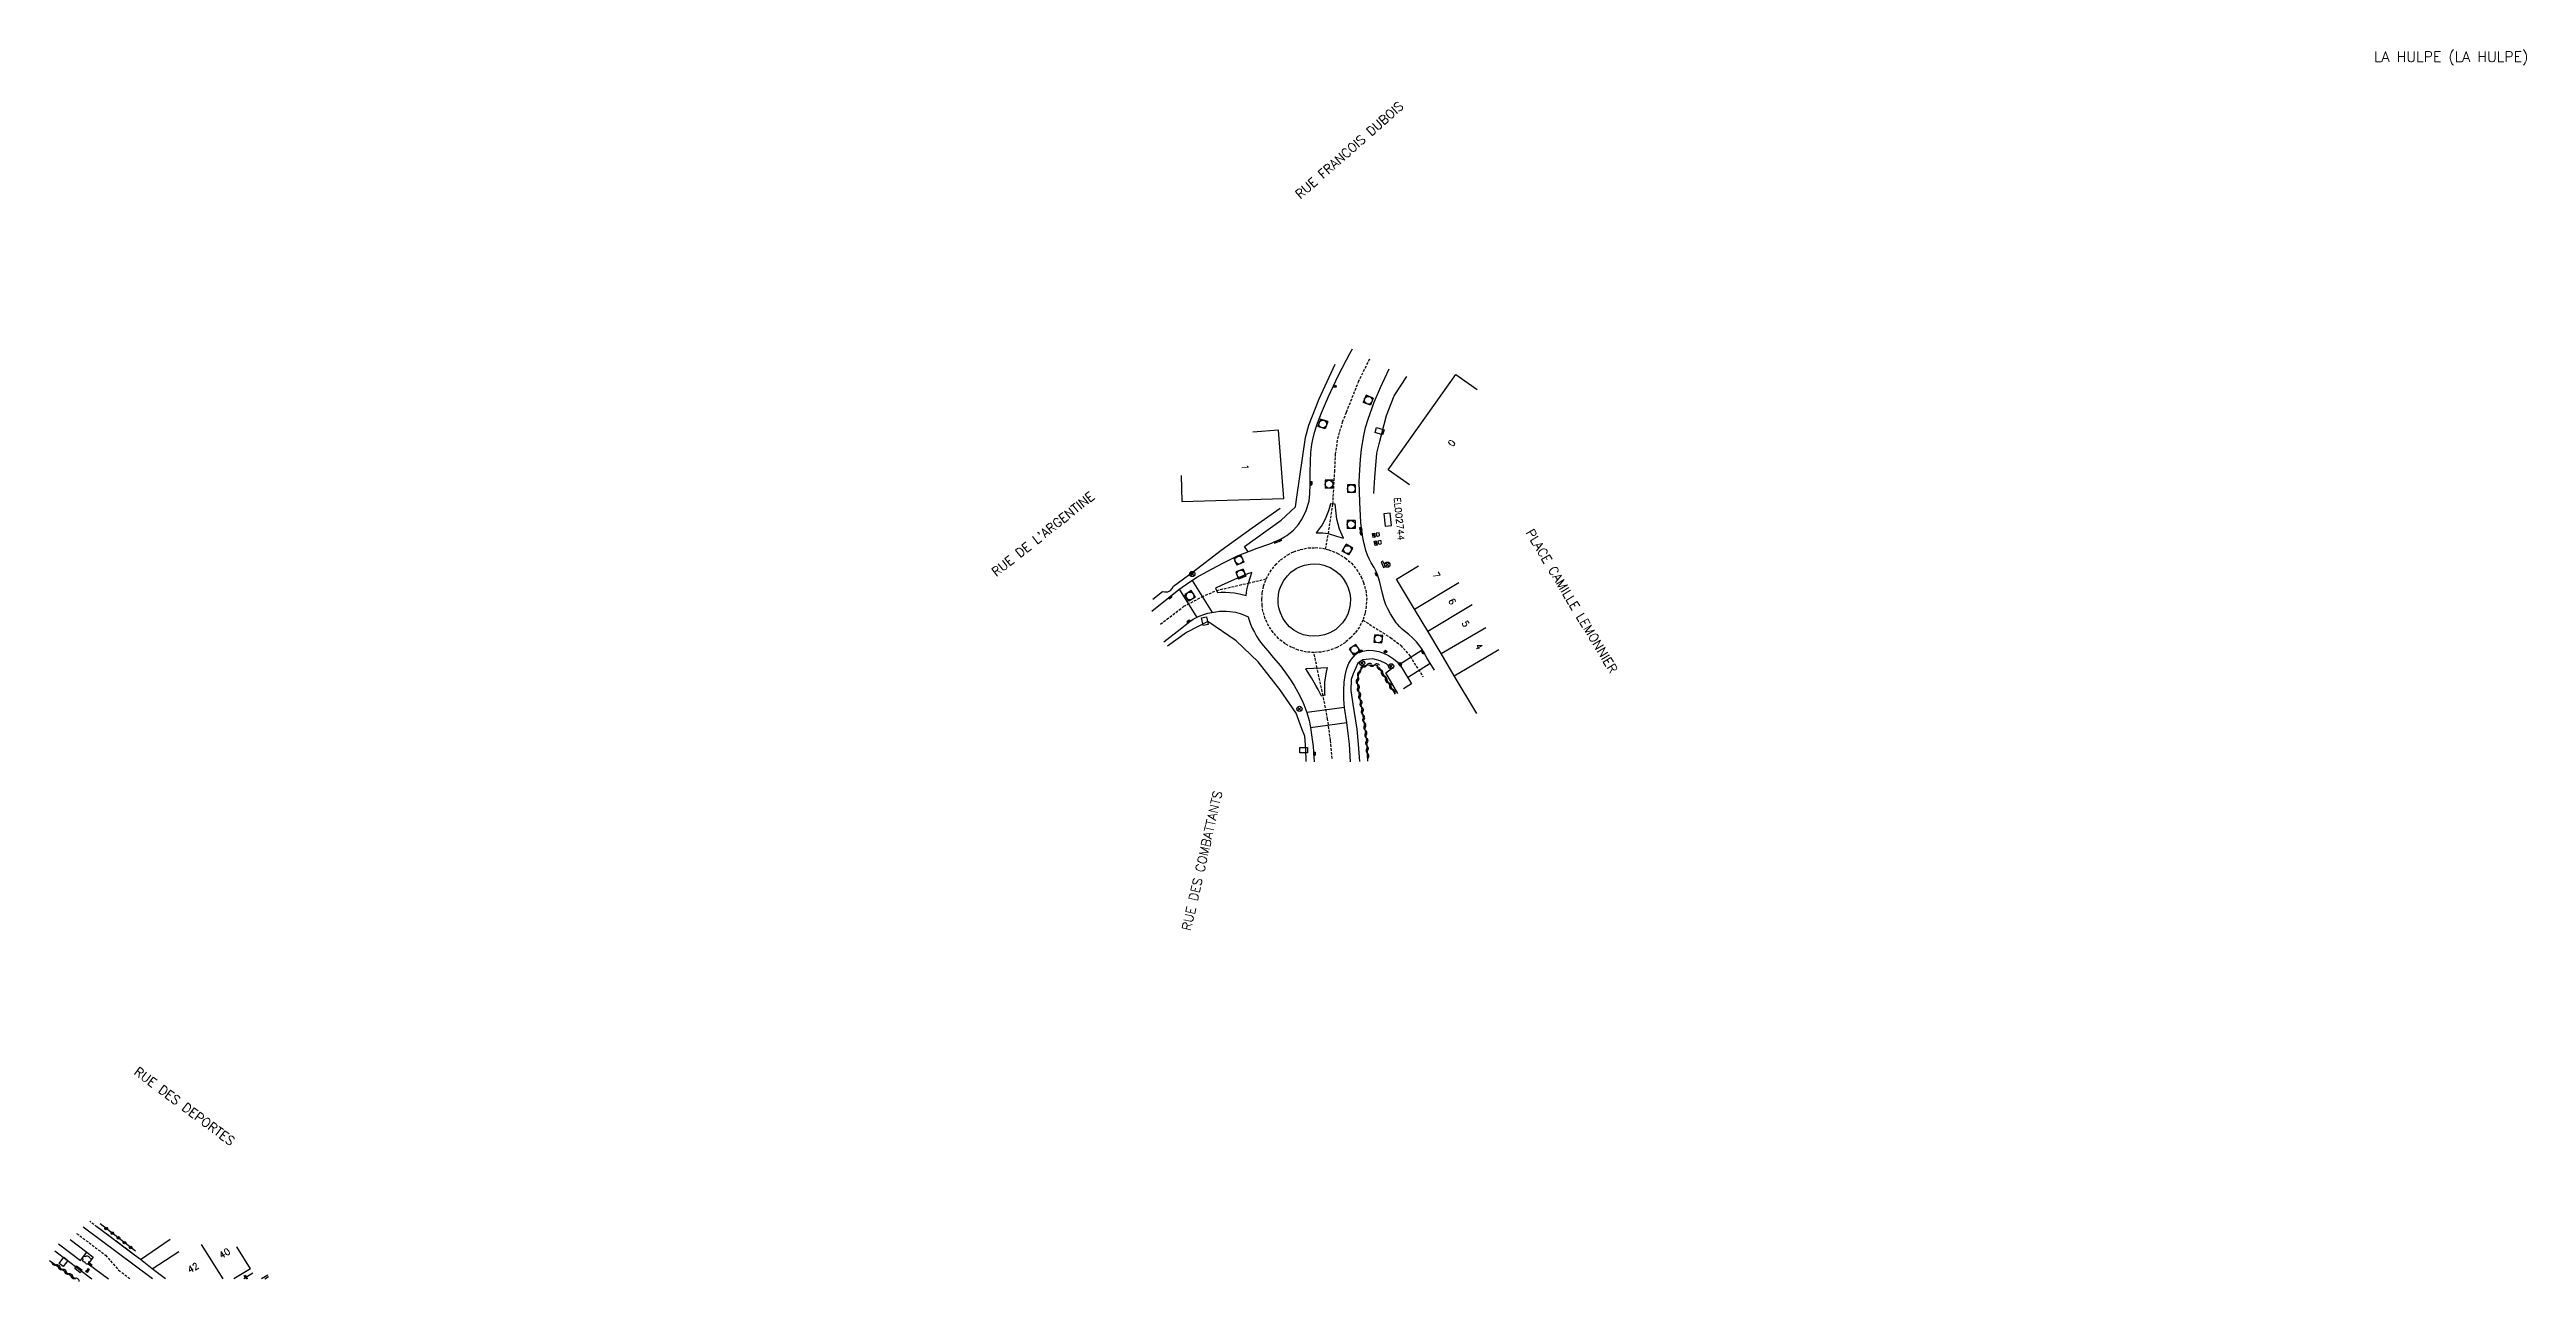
# Model space of a CAD drawing. Header units: millimetres. Extents: x 158019 to 159000, y 157999 to 158739.
# Drawn here: x 158499.6 to 158978.6, y 157999.3 to 158237.7 of the extents above; entities that cross this region are included whole.
import ezdxf
from ezdxf.enums import TextEntityAlignment as Align

# ---------------------------------------------------------------- set-up
doc = ezdxf.new("R2010")
doc.units = ezdxf.units.MM
doc.linetypes.add('DASHED', pattern=[0.75, 0.5, -0.25])
doc.layers.get('0').update_dxf_attribs({"linetype": 'CONTINUOUS'})
for name, color, linetype in [('W0001', 6, 'DASHED'), ('W0003', 5, 'CONTINUOUS'), ('W0006', 2, 'CONTINUOUS'), ('W0008', 7, 'CONTINUOUS'), ('W0014', 7, 'CONTINUOUS'), ('W0015', 2, 'CONTINUOUS'), ('W0020', 2, 'CONTINUOUS'), ('W0100', 7, 'CONTINUOUS'), ('W0103', 1, 'CONTINUOUS'), ('W0112', 1, 'DASHED'), ('W0300', 7, 'CONTINUOUS'), ('W0310', 3, 'CONTINUOUS'), ('W0322', 7, 'CONTINUOUS'), ('W0400', 7, 'CONTINUOUS'), ('W0420', 7, 'CONTINUOUS'), ('W0421', 7, 'CONTINUOUS'), ('W0425', 7, 'CONTINUOUS'), ('W0431', 7, 'CONTINUOUS'), ('W0438', 7, 'CONTINUOUS'), ('W0469', 7, 'CONTINUOUS'), ('W0856', 7, 'CONTINUOUS'), ('W0980', 7, 'CONTINUOUS'), ('W0989', 7, 'CONTINUOUS'), ('W0991', 7, 'CONTINUOUS'), ('W1102', 7, 'CONTINUOUS'), ('W1471', 7, 'CONTINUOUS')]:
    doc.layers.add(name, color=color, linetype=linetype)
doc.styles.get("Standard").update_dxf_attribs({"font": 'romans.shx', "width": 0.85})

# ---------------------------------------------------------------- blocks, each defined once
blk = doc.blocks.new('T425')
for p, q in [((-0.15, 0.6), (0.15, 0.6)), ((-0.15, 0.6), (-0.15, 0.3)), ((-0.15, 0.3), (0.15, 0.3)), ((-0.15, 0.15), (0.15, 0.15)), ((-0.15, -0.15), (-0.15, 0.15)), ((0, 0.45), (0.15, 0.45)), ((0.15, 0.45), (0.15, 0.3)), ((0.15, 0.15), (0.15, -0.15)), ((0.15, -0.15), (-0.15, -0.15))]:
    blk.add_line(p, q)
blk.add_ellipse((0, 0), major_axis=(-0.106, 0.106), ratio=1, start_param=3.926991, end_param=10.210176)
blk = doc.blocks.new('T1471')
at = {"color": 0, "linetype": 'Continuous', "flags": 128}
blk.add_lwpolyline([(-0.75, -0.5), (-0.75, 0.5), (0.75, 0.5), (0.75, -0.5), (-0.75, -0.5)], dxfattribs=at)
blk = doc.blocks.new('T300')
for p, q in [((-0.8, 0.51), (-0.86, 0.34)), ((-0.86, 0.34), (-0.86, 0.17)), ((-0.86, 0.17), (-0.74, 0.06)), ((-0.69, 0.63), (-0.8, 0.51)), ((-0.8, -0.06), (-0.74, 0.06)), ((-0.74, 0.06), (-0.69, 0.11)), ((-0.57, 0.69), (-0.69, 0.63)), ((-0.46, 0.69), (-0.57, 0.69)), ((-0.29, 0.63), (-0.46, 0.69)), ((-0.29, 0.63), (-0.17, 0.74)), ((-0.23, 0.57), (-0.29, 0.63)), ((-0.17, 0.74), (-0.06, 0.8)), ((-0.06, 0.8), (0.06, 0.8)), ((0.06, 0.8), (0.23, 0.74)), ((0.23, 0.74), (0.34, 0.63)), ((0.34, 0.63), (0.4, 0.51)), ((0.46, 0.46), (0.34, 0.46)), ((0.4, 0.51), (0.4, 0.46)), ((0.57, 0.4), (0.46, 0.46)), ((0.57, 0.4), (0.69, 0.29)), ((0.69, 0.29), (0.74, 0.17)), ((0.74, 0.06), (0.69, -0.17)), ((0.74, 0.17), (0.74, 0.06)), ((-0.8, -0.17), (-0.8, -0.06)), ((-0.8, -0.23), (-0.8, -0.17)), ((-0.74, -0.34), (-0.8, -0.23)), ((-0.69, -0.4), (-0.74, -0.34)), ((-0.51, -0.46), (-0.69, -0.4)), ((-0.4, -0.46), (-0.51, -0.46)), ((-0.4, -0.46), (-0.34, -0.46)), ((-0.34, -0.46), (-0.34, -0.4)), ((-0.34, -0.51), (-0.34, -0.46)), ((-0.29, -0.63), (-0.34, -0.51)), ((-0.17, -0.74), (-0.29, -0.63)), ((-0.06, -0.8), (-0.17, -0.74)), ((0.06, -0.8), (-0.06, -0.8)), ((0.17, -0.74), (0.06, -0.8)), ((0.23, -0.69), (0.17, -0.74)), ((0.29, -0.46), (0.23, -0.46)), ((0.29, -0.63), (0.23, -0.69)), ((0.46, -0.4), (0.29, -0.46)), ((0.34, -0.51), (0.29, -0.63)), ((0.34, -0.51), (0.34, -0.46)), ((0.57, -0.34), (0.46, -0.4)), ((0.63, -0.29), (0.57, -0.34)), ((0.69, -0.17), (0.63, -0.29))]:
    blk.add_line(p, q)
blk = doc.blocks.new('T400')
for p, q in [((-0.15, 0.3), (0.15, 0.3)), ((-0.15, -0.25), (-0.15, 0.3)), ((-0.15, 0.15), (0.15, 0.15)), ((-0.15, 0), (0.15, 0)), ((0.15, 0.3), (0.15, -0.25)), ((-0.15, -0.15), (0.15, -0.15)), ((-0.15, -0.25), (-0.15, -0.3)), ((-0.15, -0.3), (0.15, -0.3)), ((0.15, -0.3), (0.15, -0.25))]:
    blk.add_line(p, q)
blk = doc.blocks.new('t310o')
at = {"color": 0, "linetype": 'Continuous'}
for centre, start, end in [((-0.5, 0.38), 216.8699, 323.1304), ((0.5, -0.37), 36.8699, 143.1303)]:
    blk.add_arc(centre, 0.625, start, end, dxfattribs=at)
blk = doc.blocks.new('t322o')
at = {"color": 0, "linetype": 'Continuous'}
for radius in [0.25, 0.15]:
    blk.add_circle((0, 0), radius, dxfattribs=at)
blk = doc.blocks.new('T856')
for p, q in [((-0.125, 0), (0.125, 0)), ((0, 0.125), (0, -0.125))]:
    blk.add_line(p, q)
blk.add_ellipse((0, 0), major_axis=(-0.177, 0.177), ratio=1, start_param=3.9269908, end_param=10.2101761)
blk = doc.blocks.new('T420')
for p, q in [((0.75, 0.75), (-0.75, 0.75)), ((-0.75, 0.75), (-0.75, -0.75)), ((0.75, 0.75), (0.75, -0.75)), ((0.75, -0.75), (-0.75, -0.75))]:
    blk.add_line(p, q)
blk.add_ellipse((0, 0), major_axis=(-0.53, 0.53), ratio=1, start_param=3.926991, end_param=10.210176)
blk = doc.blocks.new('T438')
for p, q in [((-0.4, 0.2), (0.4, 0.2)), ((-0.4, -0.2), (-0.4, 0.2)), ((0.15, 1.1), (-0.3, 1.1)), ((-0.3, 1.1), (-0.3, 0.5)), ((-0.3, 0.5), (0.15, 0.5)), ((0.3, 0.65), (0.3, 0.95)), ((0.4, 0.2), (0.4, -0.2))]:
    blk.add_line(p, q)
at = {"flags": 128}
for points in [[(-0.4, -0.2), (0.4, 0.2)], [(0.4, -0.2), (-0.4, -0.2)]]:
    blk.add_lwpolyline(points, dxfattribs=at)
for centre, major_axis, start_param, end_param in [((0.15, 0.95), (0.106, -0.106), 0.785398, 2.356194), ((0.15, 0.65), (0.106, 0.106), 3.926991, 5.497787)]:
    blk.add_ellipse(centre, major_axis=major_axis, ratio=1, start_param=start_param, end_param=end_param)
blk = doc.blocks.new('T469')
at = {"color": 0, "linetype": 'Continuous', "flags": 128}
for points in [[(-0.35, 0.35), (0.35, -0.35)], [(-0.35, -0.35), (0.35, 0.35)]]:
    blk.add_lwpolyline(points, dxfattribs=at)
at = {"color": 0, "linetype": 'Continuous'}
blk.add_circle((0, 0), 0.5, dxfattribs=at)

msp = doc.modelspace()

# ---------------------------------------------------------------- linework, layer by layer
at = {"layer": 'W0001'}
for points in [[(158746.37, 158141.14), (158746.92, 158144.12), (158747.79, 158149.83), (158748.14, 158156.07), (158748.32, 158159.46), (158748.74, 158162.46), (158749.68, 158165.73), (158750.43, 158167.64), (158752.73, 158173.45), (158754.96, 158178.02)], [(158714.45, 158126.62), (158718.98, 158130.07), (158722.47, 158131.89), (158725.29, 158133.14), (158731.45, 158134.56), (158734.91, 158135.36)], [(158753.6, 158127.39), (158758.92, 158124.02), (158760.93, 158122.51), (158762.72, 158120.41), (158765.2, 158116.46)], [(158747.63, 158100.64), (158747.32, 158104.17), (158746.78, 158108.24), (158745.9, 158112.79), (158744.74, 158118.11), (158744.13, 158121.13)], [(158504.87, 158008.79), (158510.45, 158004.59), (158512.98, 158001.71), (158515.27, 158000)]]:
    msp.add_lwpolyline(points, dxfattribs=at)
msp.add_lwpolyline([(158734.91, 158135.36), (158735.64, 158136.72), (158736.64, 158138.06), (158737.68, 158139.05), (158739.07, 158140.05), (158740.21, 158140.61), (158741.47, 158141.02), (158743, 158141.36), (158744.36, 158141.41), (158745.77, 158141.29), (158746.98, 158140.99), (158748.64, 158140.37), (158750.19, 158139.43), (158751.38, 158138.41), (158752.37, 158137.26), (158753.23, 158135.79), (158753.73, 158134.69), (158754.14, 158133.19), (158754.34, 158131.67), (158754.23, 158130.06), (158754.01, 158128.7), (158753.59, 158127.38), (158752.91, 158126.04), (158752.07, 158124.89), (158751.25, 158124.02), (158750.22, 158123.09), (158748.55, 158122.08), (158747.02, 158121.5), (158745.54, 158121.23), (158744.13, 158121.13), (158742.68, 158121.22), (158741.12, 158121.59), (158739.82, 158122.13), (158738.54, 158122.82), (158737.26, 158123.84), (158736.23, 158125.01), (158735.38, 158126.23), (158734.71, 158127.66), (158734.27, 158129.09), (158734.11, 158130.22), (158734.05, 158131.45), (158734.14, 158132.69), (158734.4, 158133.98)], close=True, dxfattribs=at)
at = {"layer": 'W0003'}
for points in [[(158541.82, 158000.73), (158540.64, 158000)], [(158541.26, 158000), (158542, 158000.46)]]:
    msp.add_lwpolyline(points, dxfattribs=at)
at = {"layer": 'W0006'}
msp.add_lwpolyline([(158501.37, 158006.8), (158505.62, 158003.57), (158506.85, 158005.14)], dxfattribs=at)
at = {"layer": 'W0008'}
for points in [[(158712.77, 158129.12), (158718.02, 158133.31), (158720.14, 158134.81), (158721.64, 158135.75), (158723.5, 158136.79), (158726.49, 158138.41), (158729.46, 158139.87), (158731.64, 158140.73), (158733.15, 158141.32), (158735.57, 158142.17), (158736.66, 158142.58), (158737.68, 158143.05), (158738.46, 158143.49), (158738.88, 158143.75), (158740.18, 158144.81), (158741.11, 158145.88), (158741.73, 158146.8), (158742.55, 158148.42), (158743.18, 158150.37), (158743.33, 158151.8), (158743.37, 158153.67), (158743.37, 158155.97), (158743.46, 158158.13), (158743.55, 158159.83), (158743.73, 158161.36), (158743.91, 158162.3), (158744.17, 158163.45), (158744.5, 158164.53), (158744.83, 158165.5), (158745.61, 158167.46), (158746.96, 158170.67), (158748.8, 158174.63), (158749.56, 158176.13), (158750.41, 158177.76), (158751.07, 158178.97), (158751.56, 158179.84)], [(158767.42, 158117.71), (158765.97, 158120.12), (158764.97, 158121.82), (158764.44, 158122.59), (158763.95, 158123.2), (158763.21, 158123.97), (158762.47, 158124.64), (158761.55, 158125.33), (158761.2, 158125.64), (158760.73, 158126.09), (158760.28, 158126.61), (158760.04, 158126.88), (158759.68, 158127.41), (158758.9, 158128.63), (158758.4, 158129.59), (158758.03, 158130.36), (158757.7, 158131.32), (158757.39, 158132.54), (158756.9, 158134.71), (158756.64, 158135.55), (158756.34, 158136.28), (158756.15, 158136.77), (158755.97, 158137.16), (158755.75, 158137.54), (158755.17, 158138.49), (158754.84, 158139.1), (158754.47, 158139.93), (158754.15, 158140.87), (158753.94, 158141.68), (158753.78, 158142.4), (158753.58, 158143.37), (158753.38, 158144.66), (158753.21, 158146.26), (158752.98, 158150.18), (158752.89, 158154.12), (158752.89, 158154.12), (158752.92, 158155.39), (158753.11, 158158.5), (158753.31, 158160.42), (158753.72, 158162.8), (158754.1, 158164.66), (158754.59, 158166.27), (158755.75, 158169.55), (158757.01, 158172.41), (158758.67, 158175.96)], [(158715.11, 158123.2), (158718.26, 158125.62), (158719.24, 158126.43), (158720.15, 158127.13), (158720.8, 158127.58), (158721.93, 158128.14), (158723.05, 158128.55), (158723.63, 158128.72), (158723.63, 158128.72), (158724.37, 158128.89), (158724.37, 158128.89), (158725.17, 158129.01), (158725.85, 158129.1), (158726.52, 158129.13), (158727.13, 158129.13), (158727.88, 158129.09), (158728.95, 158128.94), (158729.83, 158128.68), (158730.7, 158128.34), (158731.42, 158128.01), (158731.54, 158127.58), (158731.84, 158126.64), (158732.2, 158125.83), (158732.61, 158125.04), (158733.03, 158124.3), (158733.61, 158123.39), (158734.34, 158122.46), (158735.18, 158121.44), (158736.25, 158120.19), (158737.63, 158118.55), (158738.84, 158116.94), (158739.58, 158115.84), (158740.29, 158114.74), (158741.04, 158113.45), (158741.8, 158111.97), (158742.19, 158111.09), (158742.76, 158109.54), (158743.2, 158107.97), (158743.46, 158106.64), (158743.75, 158104.74), (158743.95, 158102.97), (158744.12, 158100.98), (158744.17, 158099.98)], [(158751.17, 158100.01), (158750.98, 158103.4), (158750.84, 158104.97), (158750.46, 158107.6), (158750.05, 158110.42), (158750.05, 158110.42), (158749.89, 158112.1), (158749.88, 158113.81), (158749.88, 158113.81), (158749.98, 158115.42), (158750.14, 158116.67), (158750.35, 158117.58), (158750.55, 158118.26), (158750.88, 158119.05), (158751.39, 158119.86), (158752.25, 158120.83), (158752.58, 158121.08), (158752.58, 158121.08), (158753.54, 158121.4), (158754.6, 158121.57), (158755.58, 158121.55), (158755.58, 158121.55), (158756.65, 158121.34), (158756.65, 158121.34), (158757.6, 158121.03), (158758.54, 158120.58), (158758.54, 158120.58), (158759.53, 158119.92), (158760.21, 158119.35), (158761.1, 158118.15), (158762.99, 158115.06), (158761.44, 158114.09)], [(158503.59, 158007.59), (158506.85, 158005.14), (158508.07, 158004.19), (158507.12, 158002.94), (158511.02, 158000)], [(158519.53, 158000), (158519.52, 158000.01), (158506.15, 158010)], [(158538.94, 158001.08), (158537.21, 158000)]]:
    msp.add_lwpolyline(points, dxfattribs=at)
at = {"layer": 'W0014'}
for points in [[(158731.39, 158140.63), (158730.73, 158141.66), (158737.82, 158146.73), (158740.57, 158149.33), (158740.83, 158151.17), (158742.48, 158162.71), (158743.16, 158165.1), (158745.16, 158170.17), (158748.2, 158176.86)], [(158755.69, 158151.91), (158755.89, 158154.95), (158756.31, 158159.65), (158756.74, 158161.51), (158758.18, 158166.97), (158759.67, 158170.74), (158762.12, 158174.48)], [(158712.99, 158131.45), (158712.99, 158131.45), (158714.84, 158132.92), (158715.21, 158132.86), (158715.87, 158132.89), (158715.87, 158132.89), (158716.36, 158133.14), (158716.36, 158133.14), (158716.73, 158133.49), (158716.73, 158133.49), (158716.97, 158133.95), (158716.97, 158133.95), (158720.82, 158136.79), (158726.21, 158140.95), (158732.18, 158145.26), (158737.6, 158149.02)], [(158742.65, 158100.05), (158742.58, 158102.46), (158742.39, 158104.95), (158741.79, 158106.4), (158740.68, 158109.43), (158737.55, 158113.99), (158733.35, 158119.33), (158733.35, 158119.33), (158729.12, 158123.37), (158723.58, 158127.12), (158723.58, 158127.12), (158719.46, 158125), (158715.81, 158122.35)], [(158760.33, 158113.22), (158758.01, 158117.22), (158759.08, 158117.99), (158758.16, 158118.91), (158756.93, 158119.53), (158755.54, 158119.88), (158753.61, 158119.7), (158752.63, 158119.05), (158751.72, 158117.03), (158751.34, 158115.88), (158751.28, 158113.79), (158751.66, 158111.11), (158752.41, 158106.29), (158752.7, 158103.42), (158752.91, 158100.05)], [(158500.65, 158005.42), (158507.84, 158000)], [(158517.25, 158003.74), (158516.09, 158004.62), (158515.83, 158004.81), (158508.8, 158010.04)]]:
    msp.add_lwpolyline(points, dxfattribs=at)
at = {"layer": 'W0015'}
for points in [[(158744.58, 158144.29), (158745.84, 158144.29), (158746.89, 158144.13), (158748.5, 158143.66), (158748.5, 158143.66), (158749.85, 158143.23), (158749.09, 158145), (158748.56, 158146.94), (158748.23, 158149.79), (158747.35, 158149.88), (158746.94, 158148.56), (158746.94, 158148.56), (158746.28, 158146.94), (158745.74, 158145.85)], [(158725.1, 158133.55), (158725.48, 158132.73), (158725.48, 158132.73), (158726.18, 158132.77), (158726.18, 158132.77), (158727, 158132.78), (158727.88, 158132.76), (158727.88, 158132.76), (158728.75, 158132.66), (158728.75, 158132.66), (158729.73, 158132.49), (158731.03, 158132.14), (158731.1, 158132.72), (158731.17, 158133.23), (158731.45, 158134.56), (158732.1, 158136.62), (158731.31, 158136.33), (158728.74, 158135.23), (158726.2, 158134.09)], [(158737.77, 158134.08), (158738.28, 158135.03), (158738.28, 158135.03), (158738.99, 158135.97), (158738.99, 158135.97), (158739.69, 158136.64), (158740.69, 158137.35), (158741.39, 158137.7), (158742.3, 158137.99), (158742.3, 158137.99), (158743.4, 158138.24), (158743.4, 158138.24), (158744.28, 158138.27), (158745.26, 158138.19), (158745.26, 158138.19), (158746.05, 158137.99), (158747.27, 158137.54), (158748.34, 158136.88), (158749.15, 158136.19), (158749.81, 158135.43), (158750.44, 158134.35), (158750.77, 158133.62), (158751.06, 158132.57), (158751.19, 158131.57), (158751.19, 158131.57), (158751.12, 158130.41), (158751.12, 158130.41), (158750.95, 158129.43), (158750.68, 158128.57), (158750.23, 158127.69), (158749.65, 158126.89), (158749.05, 158126.26), (158748.34, 158125.61), (158747.75, 158125.25), (158747.18, 158124.91), (158747.18, 158124.91), (158746.18, 158124.54), (158746.18, 158124.54), (158745.15, 158124.35), (158744.11, 158124.27), (158743.13, 158124.33), (158742.09, 158124.58), (158742.09, 158124.58), (158741.17, 158124.96), (158740.27, 158125.44), (158739.42, 158126.12), (158738.7, 158126.94), (158738.11, 158127.8), (158737.64, 158128.79), (158737.34, 158129.77), (158737.23, 158130.53), (158737.23, 158130.53), (158737.19, 158131.4), (158737.25, 158132.26), (158737.43, 158133.13)], [(158742.64, 158118.07), (158744.02, 158118.08), (158745.47, 158118.14), (158746.71, 158118.26), (158746.51, 158117.31), (158746.19, 158115.43), (158746.19, 158113.14), (158746.22, 158112.88), (158745.58, 158112.71), (158745.58, 158112.71), (158744.92, 158113.95), (158744.52, 158114.74), (158743.68, 158116.25), (158742.58, 158117.98)]]:
    msp.add_lwpolyline(points, close=True, dxfattribs=at)
at = {"layer": 'W0020'}
for points in [[(158720.55, 158135.06), (158724.44, 158128.9)], [(158718.08, 158133.35), (158721.51, 158127.93)], [(158760.61, 158118.81), (158765.07, 158121.65)], [(158762.24, 158116.29), (158766.6, 158119.07)], [(158742.75, 158109.57), (158750.03, 158110.57)], [(158743.46, 158106.64), (158750.46, 158107.6)]]:
    msp.add_lwpolyline(points, dxfattribs=at)
at = {"layer": 'W0100'}
for points in [[(158762.58, 158153.55), (158758.5, 158156.45), (158771.59, 158174.91), (158775.67, 158172.02)], [(158718.46, 158155.33), (158718.61, 158150.33), (158738.32, 158150.91), (158737.27, 158164.12), (158732.29, 158163.72)], [(158775.6, 158109.32), (158771.25, 158116.63), (158768.75, 158120.93), (158766.15, 158125.26), (158763.59, 158129.52), (158760.06, 158135.33), (158764.33, 158137.92)], [(158538.47, 158001.94), (158535.87, 158006.22)], [(158522.04, 158000), (158519.47, 158001.96)], [(158538.47, 158001.94), (158535.26, 158000)]]:
    msp.add_lwpolyline(points, dxfattribs=at)
at = {"layer": 'W0103'}
for points in [[(158517.25, 158003.74), (158522.95, 158007.66)], [(158519.47, 158001.96), (158517.25, 158003.74)]]:
    msp.add_lwpolyline(points, dxfattribs=at)
at = {"layer": 'W0112'}
msp.add_lwpolyline([(158516.09, 158004.62), (158515.83, 158004.81), (158508.8, 158010.04), (158507.44, 158011.09)], dxfattribs=at)
at = {"layer": 'W0310'}
for points in [[(158754.56, 158100.13), (158754.34, 158104.08), (158753.84, 158107.72), (158752.75, 158114.07), (158752.5, 158115.71), (158752.5, 158115.71), (158752.92, 158117.49), (158753.77, 158118.58), (158754.68, 158118.74), (158756.17, 158118.68), (158756.17, 158118.68), (158756.71, 158118.15), (158756.71, 158118.15), (158759.83, 158113.09)], [(158499.63, 158003.54), (158504.67, 158000)]]:
    msp.add_lwpolyline(points, dxfattribs=at)
at = {"layer": 'W0322'}
msp.add_lwpolyline([(158516.27, 158005.34), (158509.4, 158010.68)], dxfattribs=at)
at = {"layer": 'W0421'}
for points in [[(158757.1, 158138.65), (158757.59, 158137.59), (158757.96, 158137.76), (158757.47, 158138.82)], [(158504.5, 158001.98), (158504.84, 158002.52), (158505.85, 158001.73), (158505.53, 158001.2)]]:
    msp.add_lwpolyline(points, close=True, dxfattribs=at)
at = {"layer": 'W0431'}
msp.add_lwpolyline([(158757.63, 158147.98), (158757.87, 158145.56), (158759.11, 158145.68), (158758.88, 158148.1)], close=True, dxfattribs=at)
at = {"layer": 'W1102'}
for points in [[(158763.59, 158129.52), (158772.15, 158134.68)], [(158766.15, 158125.26), (158774.73, 158130.41)], [(158768.75, 158120.93), (158777.39, 158125.96)], [(158771.25, 158116.63), (158779.85, 158121.74)], [(158533.21, 158000), (158529.03, 158006.64)], [(158519.47, 158001.96), (158524.66, 158005.3)]]:
    msp.add_lwpolyline(points, dxfattribs=at)

# ---------------------------------------------------------------- block references
at = {"layer": 'W0300'}
msp.add_blockref('T300', (158506.88, 158003.67), dxfattribs=at)
at = {"layer": 'W0310'}
for p, rotation in [((158752.68, 158116.45), 76.60750224662779), ((158752.61, 158114.98), 98.63842898097899), ((158753.19, 158117.83), 51.93869520826922), ((158754.32, 158118.67), 10.06562866183687), ((158755.81, 158118.69), 357.7369772646452), ((158756.91, 158117.83), 301.6100277634978), ((158757.7, 158116.55), 301.6100277634978), ((158758.49, 158115.27), 301.6100277634978), ((158752.85, 158113.5), 99.80295549998951), ((158753.1, 158112.02), 99.80295549998951), ((158753.36, 158110.55), 99.80295549998951), ((158759.27, 158113.99), 301.6100277634978), ((158753.61, 158109.07), 99.80295549998951), ((158753.86, 158107.59), 97.78200492341169), ((158754.07, 158106.1), 97.78200492341169), ((158754.27, 158104.62), 97.78200492341169), ((158754.39, 158103.12), 93.17340313417199), ((158754.48, 158101.62), 93.17340313417199), ((158500.86, 158002.67), 324.9379205760404), ((158502.09, 158001.81), 324.9379205760404), ((158503.31, 158000.95), 324.9379205760404), ((158504.54, 158000.09), 324.9379205760404)]:
    msp.add_blockref('t310o', p, dxfattribs=dict(at, rotation=rotation))
at = {"layer": 'W0322', "rotation": 142.1513306248575}
for p in [(158510.58, 158009.76), (158511.77, 158008.84), (158512.95, 158007.92), (158514.14, 158007), (158515.32, 158006.08)]:
    msp.add_blockref('t322o', p, dxfattribs=at)
at = {"layer": 'W0400'}
for p in [(158743.56, 158153.88), (158744.24, 158101.55)]:
    msp.add_blockref('T400', p, dxfattribs=at)
for p, rotation in [((158753.18, 158145.03), 7.602726814922924), ((158753.28, 158144.18), 8.76777619994463), ((158736.75, 158142.49), 292.8659197000488), ((158737.52, 158142.79), 294.8466377639058), ((158756.2, 158136.29), 19.8678912643027), ((158716.33, 158131.78), 308.2832756057153), ((158719.88, 158127.15), 309.8484804761158), ((158753.17, 158121.39), 289.3511941945455), ((158765.23, 158121.12), 210.1034745141149), ((158760.78, 158118.86), 37.25233637328347), ((158507.51, 158002.79), 233.0410228525456)]:
    msp.add_blockref('T400', p, dxfattribs=dict(at, rotation=rotation))
at = {"layer": 'W0420'}
for p, rotation in [((158754.63, 158169.92), 337.7823136891359), ((158745.84, 158165.33), 341.3306227179891), ((158729.61, 158138.99), 22.15050684975997), ((158750.62, 158141.03), 240.6444297554893), ((158729.98, 158136.3), 20.8062349336789), ((158720.19, 158132.08), 302.5456923506522), ((158752.02, 158121.67), 304.0400555993311), ((158756.6, 158123.75), 264.5158084978912)]:
    msp.add_blockref('T420', p, dxfattribs=dict(at, rotation=rotation))
for p in [(158747.04, 158153.68), (158751.35, 158152.81), (158751.32, 158145.89)]:
    msp.add_blockref('T420', p, dxfattribs=at)
at = {"layer": 'W0425'}
for p, rotation in [((158506.87, 158001.46), 322.967174452888), ((158537.45, 158000.52), 211.8403675805218)]:
    msp.add_blockref('T425', p, dxfattribs=dict(at, rotation=rotation))
at = {"layer": 'W0438'}
for p, rotation in [((158755.71, 158143.81), 279.4466867154107), ((158756.07, 158142.27), 282.2389163406648)]:
    msp.add_blockref('T438', p, dxfattribs=dict(at, rotation=rotation))
at = {"layer": 'W0469'}
for p in [(158720.61, 158136.32), (158758.32, 158138.11), (158753.44, 158119.09), (158759.05, 158118.47), (158741.32, 158110.23)]:
    msp.add_blockref('T469', p, dxfattribs=at)
at = {"layer": 'W0856'}
for p in [(158748.19, 158172.61), (158757.96, 158121.31)]:
    msp.add_blockref('T856', p, dxfattribs=at)
at = {"layer": 'W1471'}
for p, rotation in [((158756.82, 158163.95), 343.1637110719658), ((158723.05, 158127.19), 282.7359169904759), ((158502.32, 158003.29), 232.9671744526589)]:
    msp.add_blockref('T1471', p, dxfattribs=dict(at, rotation=rotation))
msp.add_blockref('T1471', (158742.16, 158102.26), dxfattribs=at)

# ---------------------------------------------------------------- texts
at = {"layer": 'W0980'}
msp.add_text('LA HULPE (LA HULPE)', height=2, dxfattribs=at).set_placement((158949.11, 158236.35), align=Align.MIDDLE_LEFT)
at = {"layer": 'W0989'}
for s, rotation, p in [('RUE FRANCOIS DUBOIS', 41.5145, (158740.93, 158209.41)), ("RUE DE L'ARGENTINE", 38.4624, (158682.14, 158136.42)), ('PLACE CAMILLE LEMONNIER', 300.9125, (158785.79, 158144.79)), ('RUE DES COMBATTANTS', 77.1496, (158719.43, 158067.43)), ('RUE DES DEPORTES', 323.2258, (158516.33, 158040.42))]:
    msp.add_text(s, height=1.75, rotation=rotation, dxfattribs=at).set_placement(p, align=Align.MIDDLE_LEFT)
at = {"layer": 'W0991'}
for s, rotation, p in [('0', 54.6641, (158770.76, 158161.63)), ('1', 274.5379, (158730.82, 158156.96)), ('EL002744', 275.4827, (158760.62, 158146.97)), ('7', 301.2899, (158767.8, 158136.06)), ('6', 301.0741, (158770.86, 158131)), ('5', 300.9788, (158773.45, 158126.7)), ('4', 300.2108, (158776.05, 158122.3)), ('40', 31.2381, (158533.47, 158004.96)), ('42', 30.4537, (158527.39, 158002.15))]:
    msp.add_text(s, height=1.25, rotation=rotation, dxfattribs=at).set_placement(p, align=Align.MIDDLE_CENTER)

doc.saveas('drawing.dxf')
